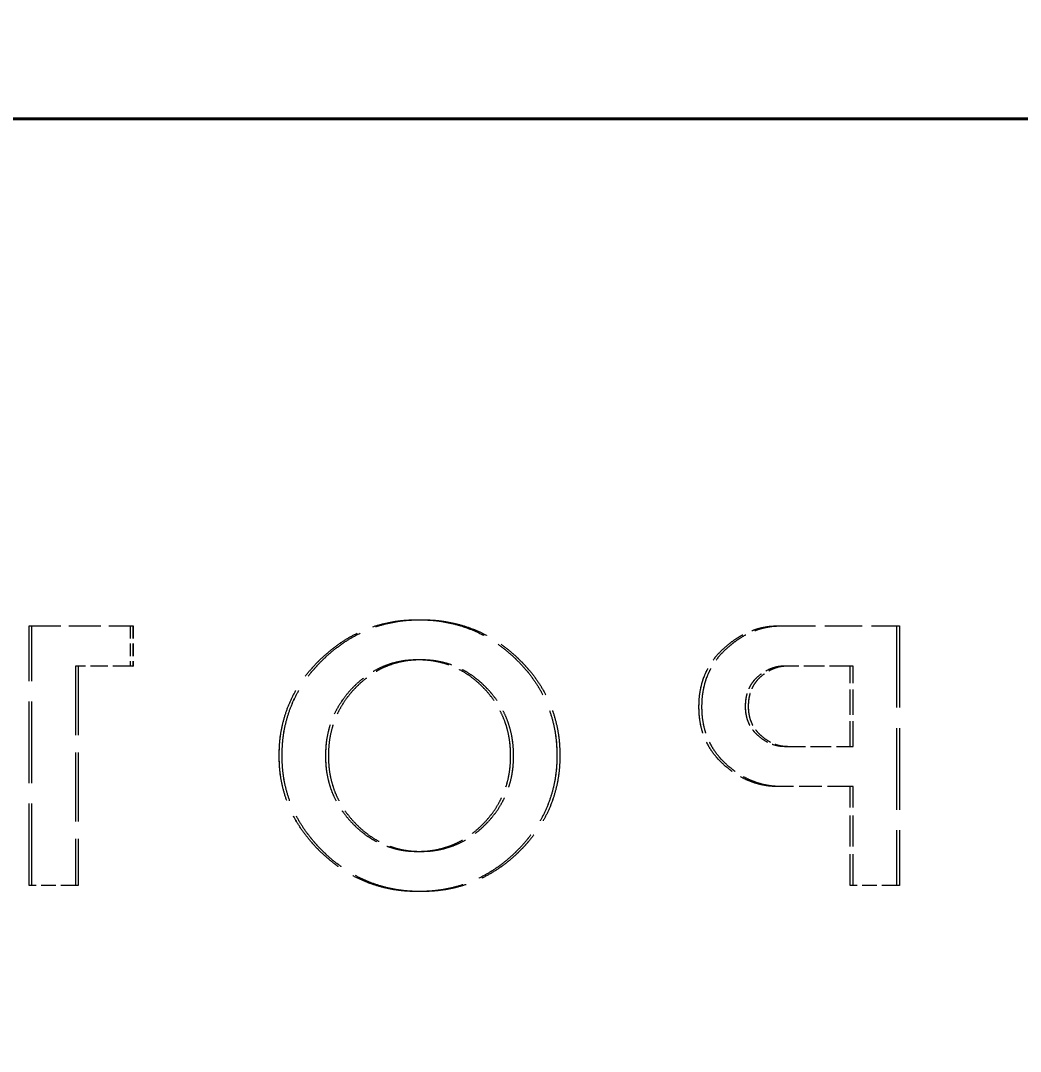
# Model space of a CAD drawing. Header units: millimetres. Extents: x 0 to 4205, y 0 to 2970.
# Drawn here: x 1973.99 to 1993.79, y 1794.86 to 1815.26 of the extents above; entities that cross this region are included whole.
import ezdxf

# ---------------------------------------------------------------- set-up
doc = ezdxf.new("R2010")
doc.units = ezdxf.units.MM
doc.header["$LTSCALE"] = 5
doc.linetypes.add('DASHED', pattern=[0.2067, 0.1654, -0.0413])
for name, color, linetype, lineweight in [('가려진 것(ISO)', 2, 'DASHED', 18), ('가시적인 것(ISO)', 3, 'Continuous', 40), ('치수(ISO)', 2, 'Continuous', 25)]:
    doc.layers.add(name, color=color, linetype=linetype, lineweight=lineweight)
doc.styles.add('치수 텍스트_PSTEK_POSCO', font='isocp.shx')
doc.dimstyles.new('치수_PSTEK_POSCO', dxfattribs={"dimscale": 5, "dimtxt": 3, "dimasz": 2, "dimexe": 2, "dimexo": 2.5, "dimgap": 1, "dimtad": 1, "dimrnd": 1e-08, "dimdsep": 46, "dimtxsty": '치수 텍스트_PSTEK_POSCO', "dimcen": 0.09, "dimdle": 10, "dimclrd": 7, "dimclre": 7, "dimclrt": 2, "dimadec": 1, "dimazin": 2, "dimtfac": 1, "dimtmove": 0, "dimatfit": 3, "dimfxl": 0, "dimtolj": 1, "dimlwd": -1, "dimlwe": -1, "dimarcsym": 0})

# ---------------------------------------------------------------- blocks, each defined once
blk = doc.blocks.new('*D32')
at = {"layer": 'Defpoints', "color": 0}
for p in [(2154.204, 1887.327), (1294.204, 1386.817), (2154.204, 1341.817)]:
    blk.add_point(p, dxfattribs=at)
at = {"layer": '치수(ISO)', "color": 7}
for p, q in [((1294.204, 1399.317), (1294.204, 1897.327)), ((2154.204, 1354.317), (2154.204, 1897.327)), ((1304.204, 1887.327), (2144.204, 1887.327))]:
    blk.add_line(p, q, dxfattribs=at)
for points in [[(1304.204, 1888.994), (1304.204, 1885.661), (1294.204, 1887.327)], [(2144.204, 1888.994), (2144.204, 1885.661), (2154.204, 1887.327)]]:
    blk.add_solid(points, dxfattribs=at)
at = {"layer": '치수(ISO)', "color": 2, "insert": (1710.698, 1899.827), "char_height": 15, "attachment_point": 4, "style": '치수 텍스트_PSTEK_POSCO'}
blk.add_mtext('\\A1;860', dxfattribs=at)

msp = doc.modelspace()

# ---------------------------------------------------------------- linework, layer by layer
at = {"layer": '가려진 것(ISO)', "ltscale": 0.003709}
for p, q in [((1981.864, 1803.404), (1981.8637, 1803.404)), ((1981.9218, 1803.404), (1981.922, 1803.404)), ((1974.1635, 1803.2817), (1974.1631, 1803.2817)), ((1976.2195, 1803.2817), (1976.2198, 1803.2817)), ((1988.9926, 1803.2817), (1988.9922, 1803.2817)), ((1991.3969, 1803.2817), (1991.3972, 1803.2817)), ((1981.8573, 1802.609), (1981.857, 1802.609)), ((1981.9151, 1802.609), (1981.9154, 1802.609)), ((1975.0802, 1802.4867), (1975.0799, 1802.4867)), ((1976.2195, 1802.4867), (1976.2198, 1802.4867)), ((1989.1282, 1802.4867), (1989.1278, 1802.4867)), ((1990.48, 1802.4867), (1990.4802, 1802.4867)), ((1987.4255, 1801.6784), (1987.4252, 1801.6784)), ((1987.4846, 1801.6784), (1987.4849, 1801.6784)), ((1988.3423, 1801.6851), (1988.3419, 1801.6851)), ((1988.4015, 1801.6851), (1988.4018, 1801.6851)), ((1989.1282, 1800.8968), (1989.1278, 1800.8968)), ((1990.48, 1800.8968), (1990.4802, 1800.8968)), ((1979.1138, 1800.7134), (1979.1135, 1800.7134)), ((1979.1709, 1800.7134), (1979.1712, 1800.7134)), ((1980.0306, 1800.7067), (1980.0302, 1800.7067)), ((1980.0879, 1800.7067), (1980.0881, 1800.7067)), ((1983.6975, 1800.7067), (1983.6971, 1800.7067)), ((1983.7557, 1800.7067), (1983.7559, 1800.7067)), ((1984.6142, 1800.7134), (1984.6139, 1800.7134)), ((1984.6726, 1800.7134), (1984.6729, 1800.7134)), ((1988.9926, 1800.1019), (1988.9922, 1800.1019)), ((1990.48, 1800.1019), (1990.4802, 1800.1019)), ((1981.8573, 1798.8177), (1981.857, 1798.8177)), ((1981.9151, 1798.8177), (1981.9154, 1798.8177)), ((1974.1635, 1798.1451), (1974.1631, 1798.1451)), ((1975.1364, 1798.1451), (1975.1366, 1798.1451)), ((1990.4202, 1798.1451), (1990.4198, 1798.1451)), ((1991.3969, 1798.1451), (1991.3972, 1798.1451)), ((1981.864, 1798.0228), (1981.8637, 1798.0228)), ((1981.9218, 1798.0228), (1981.922, 1798.0228))]:
    msp.add_line(p, q, dxfattribs=at)
at = {"layer": '가려진 것(ISO)', "ltscale": 1.956647}
for p, q in [((1974.1631, 1798.1451), (1974.1631, 1803.2817)), ((1974.1635, 1798.1451), (1974.1635, 1803.2817)), ((1974.2194, 1798.1451), (1974.2194, 1803.2817)), ((1974.2197, 1798.1451), (1974.2197, 1803.2817)), ((1991.3366, 1803.2817), (1991.3366, 1798.1451)), ((1991.3369, 1803.2817), (1991.3369, 1798.1451)), ((1991.3969, 1803.2817), (1991.3969, 1798.1451)), ((1991.3972, 1803.2817), (1991.3972, 1798.1451))]:
    msp.add_line(p, q, dxfattribs=at)
at = {"layer": '가려진 것(ISO)', "ltscale": 0.76207}
msp.add_line((1974.1635, 1803.2817), (1976.1631, 1803.2817), dxfattribs=at)
at = {"layer": '가려진 것(ISO)', "ltscale": 0.30273}
for p, q in [((1976.1628, 1803.2817), (1976.1628, 1802.4867)), ((1976.1631, 1803.2817), (1976.1631, 1802.4867)), ((1976.2195, 1803.2817), (1976.2195, 1802.4867)), ((1976.2198, 1803.2817), (1976.2198, 1802.4867))]:
    msp.add_line(p, q, dxfattribs=at)
at = {"layer": '가려진 것(ISO)', "ltscale": 0.0214}
for p, q in [((1976.1631, 1803.2817), (1976.2195, 1803.2817)), ((1976.2195, 1802.4867), (1976.1631, 1802.4867))]:
    msp.add_line(p, q, dxfattribs=at)
at = {"layer": '가려진 것(ISO)', "ltscale": 0.893467}
msp.add_line((1988.9926, 1803.2817), (1991.3369, 1803.2817), dxfattribs=at)
at = {"layer": '가려진 것(ISO)', "ltscale": 0.022759}
for p, q in [((1991.3369, 1803.2817), (1991.3969, 1803.2817)), ((1991.3969, 1798.1451), (1991.3369, 1798.1451))]:
    msp.add_line(p, q, dxfattribs=at)
at = {"layer": '가려진 것(ISO)', "ltscale": 1.653817}
for p, q in [((1975.0799, 1802.4867), (1975.0799, 1798.1451)), ((1975.0802, 1802.4867), (1975.0802, 1798.1451)), ((1975.1364, 1802.4867), (1975.1364, 1798.1451)), ((1975.1366, 1802.4867), (1975.1366, 1798.1451))]:
    msp.add_line(p, q, dxfattribs=at)
at = {"layer": '가려진 것(ISO)', "ltscale": 0.412651}
msp.add_line((1976.1631, 1802.4867), (1975.0802, 1802.4867), dxfattribs=at)
at = {"layer": '가려진 것(ISO)', "ltscale": 0.492363}
for p, q in [((1990.4202, 1802.4867), (1989.1282, 1802.4867)), ((1989.1282, 1800.8968), (1990.4202, 1800.8968))]:
    msp.add_line(p, q, dxfattribs=at)
at = {"layer": '가려진 것(ISO)', "ltscale": 0.60556}
for p, q in [((1990.4198, 1800.8968), (1990.4198, 1802.4867)), ((1990.4202, 1800.8968), (1990.4202, 1802.4867)), ((1990.48, 1800.8968), (1990.48, 1802.4867)), ((1990.4802, 1800.8968), (1990.4802, 1802.4867))]:
    msp.add_line(p, q, dxfattribs=at)
at = {"layer": '가려진 것(ISO)', "ltscale": 0.022677}
for p, q in [((1990.48, 1802.4867), (1990.4202, 1802.4867)), ((1990.4202, 1800.8968), (1990.48, 1800.8968)), ((1990.48, 1800.1019), (1990.4202, 1800.1019))]:
    msp.add_line(p, q, dxfattribs=at)
at = {"layer": '가려진 것(ISO)', "ltscale": 0.544048}
msp.add_line((1990.4202, 1800.1019), (1988.9926, 1800.1019), dxfattribs=at)
at = {"layer": '가려진 것(ISO)', "ltscale": 0.745327}
for p, q in [((1990.4198, 1798.1451), (1990.4198, 1800.1019)), ((1990.4202, 1798.1451), (1990.4202, 1800.1019)), ((1990.48, 1798.1451), (1990.48, 1800.1019)), ((1990.4802, 1798.1451), (1990.4802, 1800.1019))]:
    msp.add_line(p, q, dxfattribs=at)
at = {"layer": '가려진 것(ISO)', "ltscale": 0.349319}
for p, q in [((1975.0802, 1798.1451), (1974.1635, 1798.1451)), ((1991.3369, 1798.1451), (1990.4202, 1798.1451))]:
    msp.add_line(p, q, dxfattribs=at)
at = {"layer": '가려진 것(ISO)', "ltscale": 0.021303}
msp.add_line((1975.1364, 1798.1451), (1975.0802, 1798.1451), dxfattribs=at)
at = {"layer": '가려진 것(ISO)', "ltscale": 1.629498}
for points in [[(1979.1135, 1800.7134), (1979.1157, 1800.8046), (1979.1202, 1800.9847), (1979.1595, 1801.2495), (1979.2234, 1801.504), (1979.3131, 1801.7482), (1979.4268, 1801.9829), (1979.5685, 1802.206), (1979.7346, 1802.419), (1979.9235, 1802.6189), (1980.1298, 1802.8016), (1980.348, 1802.9633), (1980.5763, 1803.0997), (1980.8145, 1803.2114), (1981.0629, 1803.2978), (1981.3212, 1803.3584), (1981.5891, 1803.3972), (1981.7712, 1803.4017), (1981.8637, 1803.404)], [(1979.1138, 1800.7134), (1979.1161, 1800.8046), (1979.1205, 1800.9847), (1979.1598, 1801.2495), (1979.2238, 1801.504), (1979.3134, 1801.7482), (1979.4271, 1801.9829), (1979.5688, 1802.206), (1979.735, 1802.419), (1979.9239, 1802.6189), (1980.1302, 1802.8016), (1980.3483, 1802.9633), (1980.5766, 1803.0997), (1980.8149, 1803.2114), (1981.0633, 1803.2978), (1981.3215, 1803.3584), (1981.5894, 1803.3972), (1981.7716, 1803.4017), (1981.864, 1803.404)], [(1979.1709, 1800.7134), (1979.1732, 1800.8046), (1979.1776, 1800.9847), (1979.217, 1801.2495), (1979.2809, 1801.504), (1979.3706, 1801.7482), (1979.4843, 1801.9829), (1979.6261, 1802.206), (1979.7922, 1802.419), (1979.9812, 1802.6189), (1980.1875, 1802.8016), (1980.4057, 1802.9633), (1980.6341, 1803.0997), (1980.8724, 1803.2114), (1981.1208, 1803.2978), (1981.3792, 1803.3584), (1981.6471, 1803.3972), (1981.8293, 1803.4017), (1981.9218, 1803.404)], [(1979.1712, 1800.7134), (1979.1735, 1800.8046), (1979.1779, 1800.9847), (1979.2172, 1801.2495), (1979.2812, 1801.504), (1979.3708, 1801.7482), (1979.4846, 1801.9829), (1979.6263, 1802.206), (1979.7925, 1802.419), (1979.9814, 1802.6189), (1980.1878, 1802.8016), (1980.406, 1802.9633), (1980.6344, 1803.0997), (1980.8726, 1803.2114), (1981.1211, 1803.2978), (1981.3794, 1803.3584), (1981.6474, 1803.3972), (1981.8296, 1803.4017), (1981.922, 1803.404)]]:
    msp.add_open_spline(points, degree=3, knots=[0, 0, 0, 0, 0.06397, 0.1262838, 0.1873587, 0.2477972, 0.308455, 0.370012, 0.4328989, 0.4977051, 0.5627616, 0.6260422, 0.6879671, 0.7491425, 0.810408, 0.8721912, 0.9351372, 1, 1, 1, 1], dxfattribs=at)
at = {"layer": '가려진 것(ISO)', "ltscale": 1.631055}
for points in [[(1981.8637, 1803.404), (1981.9571, 1803.4017), (1982.1411, 1803.3972), (1982.4116, 1803.3585), (1982.6718, 1803.2979), (1982.9214, 1803.2114), (1983.1604, 1803.1), (1983.3889, 1802.9631), (1983.607, 1802.8023), (1983.8114, 1802.6185), (1983.9995, 1802.4193), (1984.1637, 1802.206), (1984.3034, 1801.9826), (1984.4163, 1801.7482), (1984.505, 1801.504), (1984.5676, 1801.2494), (1984.6072, 1800.9847), (1984.6116, 1800.8046), (1984.6139, 1800.7134)], [(1981.864, 1803.404), (1981.9574, 1803.4017), (1982.1415, 1803.3972), (1982.4119, 1803.3585), (1982.6721, 1803.2979), (1982.9217, 1803.2114), (1983.1608, 1803.1), (1983.3892, 1802.9631), (1983.6073, 1802.8023), (1983.8118, 1802.6185), (1983.9999, 1802.4193), (1984.164, 1802.206), (1984.3037, 1801.9826), (1984.4166, 1801.7482), (1984.5053, 1801.504), (1984.568, 1801.2494), (1984.6076, 1800.9847), (1984.612, 1800.8046), (1984.6142, 1800.7134)], [(1981.9218, 1803.404), (1982.0152, 1803.4017), (1982.1993, 1803.3972), (1982.4698, 1803.3585), (1982.7301, 1803.2979), (1982.9797, 1803.2114), (1983.2188, 1803.1), (1983.4473, 1802.9631), (1983.6655, 1802.8023), (1983.87, 1802.6185), (1984.0581, 1802.4193), (1984.2223, 1802.206), (1984.362, 1801.9826), (1984.475, 1801.7482), (1984.5637, 1801.504), (1984.6264, 1801.2494), (1984.666, 1800.9847), (1984.6704, 1800.8046), (1984.6726, 1800.7134)], [(1981.922, 1803.404), (1982.0155, 1803.4017), (1982.1996, 1803.3972), (1982.4701, 1803.3585), (1982.7303, 1803.2979), (1982.98, 1803.2114), (1983.2191, 1803.1), (1983.4476, 1802.9631), (1983.6658, 1802.8023), (1983.8703, 1802.6185), (1984.0584, 1802.4193), (1984.2226, 1802.206), (1984.3623, 1801.9826), (1984.4752, 1801.7482), (1984.5639, 1801.504), (1984.6266, 1801.2494), (1984.6663, 1800.9847), (1984.6707, 1800.8046), (1984.6729, 1800.7134)]]:
    msp.add_open_spline(points, degree=3, knots=[0, 0, 0, 0, 0.0654699, 0.1290191, 0.1911778, 0.2525957, 0.3139149, 0.3757807, 0.4390009, 0.5036617, 0.5682531, 0.6308065, 0.6920676, 0.75257, 0.8128744, 0.8738367, 0.9360911, 1, 1, 1, 1], dxfattribs=at)
at = {"layer": '가려진 것(ISO)', "ltscale": 0.948755}
for points in [[(1987.4252, 1801.6784), (1987.4266, 1801.7365), (1987.4293, 1801.8502), (1987.4529, 1802.0166), (1987.4907, 1802.1745), (1987.5444, 1802.3244), (1987.6151, 1802.4651), (1987.6987, 1802.5991), (1987.8005, 1802.7225), (1987.9141, 1802.8373), (1988.0374, 1802.9399), (1988.1647, 1803.0312), (1988.2944, 1803.1094), (1988.4284, 1803.1718), (1988.565, 1803.2205), (1988.7046, 1803.2564), (1988.8473, 1803.2781), (1988.9438, 1803.2805), (1988.9922, 1803.2817)], [(1987.4255, 1801.6784), (1987.4269, 1801.7365), (1987.4296, 1801.8502), (1987.4533, 1802.0166), (1987.491, 1802.1745), (1987.5448, 1802.3244), (1987.6154, 1802.4651), (1987.699, 1802.5991), (1987.8009, 1802.7225), (1987.9144, 1802.8373), (1988.0378, 1802.9399), (1988.165, 1803.0312), (1988.2948, 1803.1094), (1988.4288, 1803.1718), (1988.5654, 1803.2205), (1988.7049, 1803.2564), (1988.8477, 1803.2781), (1988.9441, 1803.2805), (1988.9926, 1803.2817)], [(1987.4846, 1801.6784), (1987.486, 1801.7365), (1987.4887, 1801.8502), (1987.5123, 1802.0166), (1987.5501, 1802.1745), (1987.6039, 1802.3244), (1987.6745, 1802.4651), (1987.7581, 1802.5991), (1987.86, 1802.7225), (1987.9736, 1802.8373), (1988.097, 1802.9399), (1988.2242, 1803.0312), (1988.354, 1803.1094), (1988.4881, 1803.1718), (1988.6247, 1803.2205), (1988.7643, 1803.2564), (1988.9071, 1803.2781), (1989.0035, 1803.2805), (1989.052, 1803.2817)], [(1987.4849, 1801.6784), (1987.4862, 1801.7365), (1987.489, 1801.8502), (1987.5126, 1802.0166), (1987.5504, 1802.1745), (1987.6041, 1802.3244), (1987.6748, 1802.4651), (1987.7584, 1802.5991), (1987.8603, 1802.7225), (1987.9738, 1802.8373), (1988.0973, 1802.9399), (1988.2245, 1803.0312), (1988.3543, 1803.1094), (1988.4883, 1803.1718), (1988.625, 1803.2205), (1988.7645, 1803.2564), (1988.9073, 1803.2781), (1989.0038, 1803.2805), (1989.0523, 1803.2817)]]:
    msp.add_open_spline(points, degree=3, knots=[0, 0, 0, 0, 0.0699093, 0.1369333, 0.2020856, 0.2653293, 0.3283129, 0.3914448, 0.4552738, 0.5206696, 0.5857721, 0.6484933, 0.7092381, 0.7681229, 0.8263842, 0.8838105, 0.9416087, 1, 1, 1, 1], dxfattribs=at)
at = {"layer": '가려진 것(ISO)', "ltscale": 1.118026}
for points in [[(1981.857, 1802.609), (1981.7952, 1802.6074), (1981.6735, 1802.6043), (1981.4942, 1802.5778), (1981.3222, 1802.5337), (1981.1561, 1802.4733), (1980.9974, 1802.3946), (1980.8457, 1802.2982), (1980.7009, 1802.1847), (1980.5648, 1802.0555), (1980.4395, 1801.9147), (1980.3301, 1801.7643), (1980.2381, 1801.6062), (1980.1603, 1801.4415), (1980.1029, 1801.2676), (1980.0605, 1801.0874), (1980.0352, 1800.8995), (1980.0319, 1800.7717), (1980.0302, 1800.7067)], [(1981.8573, 1802.609), (1981.7955, 1802.6074), (1981.6738, 1802.6043), (1981.4945, 1802.5778), (1981.3225, 1802.5337), (1981.1565, 1802.4733), (1980.9978, 1802.3946), (1980.846, 1802.2982), (1980.7013, 1802.1847), (1980.5651, 1802.0555), (1980.4398, 1801.9147), (1980.3304, 1801.7643), (1980.2384, 1801.6062), (1980.1607, 1801.4415), (1980.1032, 1801.2676), (1980.0608, 1801.0874), (1980.0355, 1800.8995), (1980.0322, 1800.7717), (1980.0306, 1800.7067)], [(1981.9151, 1802.609), (1981.8532, 1802.6074), (1981.7315, 1802.6043), (1981.5522, 1802.5778), (1981.3802, 1802.5337), (1981.2141, 1802.4733), (1981.0553, 1802.3946), (1980.9035, 1802.2982), (1980.7588, 1802.1847), (1980.6225, 1802.0555), (1980.4972, 1801.9147), (1980.3878, 1801.7643), (1980.2958, 1801.6062), (1980.218, 1801.4415), (1980.1606, 1801.2676), (1980.1181, 1801.0874), (1980.0928, 1800.8995), (1980.0896, 1800.7717), (1980.0879, 1800.7067)], [(1981.9154, 1802.609), (1981.8535, 1802.6074), (1981.7318, 1802.6043), (1981.5524, 1802.5778), (1981.3804, 1802.5337), (1981.2143, 1802.4733), (1981.0556, 1802.3946), (1980.9038, 1802.2982), (1980.759, 1802.1847), (1980.6228, 1802.0555), (1980.4975, 1801.9147), (1980.3881, 1801.7643), (1980.296, 1801.6062), (1980.2183, 1801.4415), (1980.1608, 1801.2676), (1980.1184, 1801.0874), (1980.0931, 1800.8995), (1980.0898, 1800.7717), (1980.0881, 1800.7067)]]:
    msp.add_open_spline(points, degree=3, knots=[0, 0, 0, 0, 0.06324412, 0.12444994, 0.18495083, 0.24460177, 0.30489548, 0.36578775, 0.42819463, 0.49269643, 0.55752049, 0.62070422, 0.68258807, 0.74436216, 0.80656223, 0.8694389, 0.9335027, 1, 1, 1, 1], dxfattribs=at)
at = {"layer": '가려진 것(ISO)', "ltscale": 1.122817}
for points in [[(1983.6971, 1800.7067), (1983.6955, 1800.7717), (1983.6922, 1800.8995), (1983.6668, 1801.0873), (1983.6249, 1801.2679), (1983.5656, 1801.441), (1983.4896, 1801.6064), (1983.3972, 1801.7642), (1983.2879, 1801.9148), (1983.1626, 1802.0555), (1983.0264, 1802.185), (1982.8807, 1802.2982), (1982.728, 1802.3946), (1982.5679, 1802.4737), (1982.3996, 1802.5335), (1982.2253, 1802.578), (1982.0434, 1802.6042), (1981.9198, 1802.6074), (1981.857, 1802.609)], [(1983.6975, 1800.7067), (1983.6958, 1800.7717), (1983.6926, 1800.8995), (1983.6671, 1801.0873), (1983.6252, 1801.2679), (1983.5659, 1801.441), (1983.4899, 1801.6064), (1983.3976, 1801.7642), (1983.2883, 1801.9148), (1983.1629, 1802.0555), (1983.0267, 1802.185), (1982.881, 1802.2982), (1982.7284, 1802.3946), (1982.5682, 1802.4737), (1982.4, 1802.5335), (1982.2256, 1802.578), (1982.0437, 1802.6042), (1981.9201, 1802.6074), (1981.8573, 1802.609)], [(1983.7557, 1800.7067), (1983.754, 1800.7717), (1983.7507, 1800.8995), (1983.7253, 1801.0873), (1983.6834, 1801.2679), (1983.6241, 1801.441), (1983.5481, 1801.6064), (1983.4557, 1801.7642), (1983.3464, 1801.9148), (1983.221, 1802.0555), (1983.0847, 1802.185), (1982.939, 1802.2982), (1982.7863, 1802.3946), (1982.6261, 1802.4737), (1982.4579, 1802.5335), (1982.2835, 1802.578), (1982.1015, 1802.6042), (1981.9779, 1802.6074), (1981.9151, 1802.609)], [(1983.7559, 1800.7067), (1983.7543, 1800.7717), (1983.751, 1800.8995), (1983.7256, 1801.0873), (1983.6836, 1801.2679), (1983.6243, 1801.441), (1983.5483, 1801.6064), (1983.4559, 1801.7642), (1983.3466, 1801.9148), (1983.2212, 1802.0555), (1983.085, 1802.185), (1982.9393, 1802.2982), (1982.7866, 1802.3946), (1982.6264, 1802.4737), (1982.4581, 1802.5335), (1982.2837, 1802.578), (1982.1018, 1802.6042), (1981.9782, 1802.6074), (1981.9154, 1802.609)]]:
    msp.add_open_spline(points, degree=3, knots=[0, 0, 0, 0, 0.0662136, 0.130004, 0.1926124, 0.2546514, 0.3160259, 0.3776457, 0.4405598, 0.5051073, 0.5693339, 0.6317303, 0.692637, 0.7529644, 0.8132752, 0.8741465, 0.936054, 1, 1, 1, 1], dxfattribs=at)
at = {"layer": '가려진 것(ISO)', "ltscale": 0.477073}
for points in [[(1989.1278, 1802.4867), (1989.0798, 1802.4842), (1988.9839, 1802.4792), (1988.8442, 1802.4364), (1988.71, 1802.3697), (1988.6075, 1802.2917), (1988.5299, 1802.2201), (1988.4805, 1802.1578), (1988.4367, 1802.0921), (1988.4025, 1802.0201), (1988.3744, 1801.9439), (1988.3558, 1801.8619), (1988.3439, 1801.7753), (1988.3426, 1801.7157), (1988.3419, 1801.6851)], [(1989.1282, 1802.4867), (1989.0801, 1802.4842), (1988.9842, 1802.4792), (1988.8446, 1802.4364), (1988.7104, 1802.3697), (1988.6078, 1802.2917), (1988.5302, 1802.2201), (1988.4808, 1802.1578), (1988.4371, 1802.0921), (1988.4029, 1802.0201), (1988.3747, 1801.9439), (1988.3561, 1801.8619), (1988.3442, 1801.7753), (1988.3429, 1801.7157), (1988.3423, 1801.6851)], [(1989.1876, 1802.4867), (1989.1396, 1802.4842), (1989.0437, 1802.4792), (1988.904, 1802.4364), (1988.7697, 1802.3697), (1988.6672, 1802.2917), (1988.5895, 1802.2201), (1988.5401, 1802.1578), (1988.4964, 1802.0921), (1988.4622, 1802.0201), (1988.434, 1801.9439), (1988.4154, 1801.8619), (1988.4035, 1801.7753), (1988.4022, 1801.7157), (1988.4015, 1801.6851)], [(1989.1879, 1802.4867), (1989.1398, 1802.4842), (1989.0439, 1802.4792), (1988.9042, 1802.4364), (1988.77, 1802.3697), (1988.6674, 1802.2917), (1988.5898, 1802.2201), (1988.5404, 1802.1578), (1988.4966, 1802.0921), (1988.4624, 1802.0201), (1988.4343, 1801.9439), (1988.4157, 1801.8619), (1988.4038, 1801.7753), (1988.4025, 1801.7157), (1988.4018, 1801.6851)]]:
    msp.add_open_spline(points, degree=3, knots=[0, 0, 0, 0, 0.1150066, 0.2295155, 0.3472984, 0.4728017, 0.5370583, 0.6000093, 0.6628955, 0.7257167, 0.7906769, 0.8573373, 0.9266507, 1, 1, 1, 1], dxfattribs=at)
at = {"layer": '가려진 것(ISO)', "ltscale": 0.941819}
for points in [[(1988.9922, 1800.1019), (1988.9428, 1800.1031), (1988.8448, 1800.1054), (1988.7, 1800.1274), (1988.5587, 1800.1619), (1988.4206, 1800.2096), (1988.2866, 1800.2723), (1988.1562, 1800.3482), (1988.0295, 1800.4378), (1987.9078, 1800.5397), (1987.7943, 1800.6521), (1987.6957, 1800.7751), (1987.6115, 1800.9058), (1987.5443, 1801.0451), (1987.4892, 1801.1915), (1987.4533, 1801.3471), (1987.4292, 1801.5101), (1987.4266, 1801.6216), (1987.4252, 1801.6784)], [(1988.9926, 1800.1019), (1988.9431, 1800.1031), (1988.8451, 1800.1054), (1988.7003, 1800.1274), (1988.559, 1800.1619), (1988.4209, 1800.2096), (1988.2869, 1800.2723), (1988.1566, 1800.3482), (1988.0298, 1800.4378), (1987.9082, 1800.5397), (1987.7946, 1800.6521), (1987.696, 1800.7751), (1987.6118, 1800.9058), (1987.5446, 1801.0451), (1987.4896, 1801.1915), (1987.4537, 1801.3471), (1987.4296, 1801.5101), (1987.4269, 1801.6216), (1987.4255, 1801.6784)], [(1989.052, 1800.1019), (1989.0026, 1800.1031), (1988.9045, 1800.1054), (1988.7597, 1800.1274), (1988.6184, 1800.1619), (1988.4802, 1800.2096), (1988.3462, 1800.2723), (1988.2158, 1800.3482), (1988.089, 1800.4378), (1987.9674, 1800.5397), (1987.8538, 1800.6521), (1987.7552, 1800.7751), (1987.671, 1800.9058), (1987.6037, 1801.0451), (1987.5487, 1801.1915), (1987.5127, 1801.3471), (1987.4887, 1801.5101), (1987.486, 1801.6216), (1987.4846, 1801.6784)], [(1989.0523, 1800.1019), (1989.0028, 1800.1031), (1988.9048, 1800.1054), (1988.7599, 1800.1274), (1988.6186, 1800.1619), (1988.4805, 1800.2096), (1988.3465, 1800.2723), (1988.2161, 1800.3482), (1988.0893, 1800.4378), (1987.9676, 1800.5397), (1987.854, 1800.6521), (1987.7554, 1800.7751), (1987.6712, 1800.9058), (1987.604, 1801.0451), (1987.5489, 1801.1915), (1987.513, 1801.3471), (1987.4889, 1801.5101), (1987.4862, 1801.6216), (1987.4849, 1801.6784)]]:
    msp.add_open_spline(points, degree=3, knots=[0, 0, 0, 0, 0.0599797, 0.1189684, 0.1774737, 0.2364003, 0.296069, 0.3568691, 0.4192894, 0.4843266, 0.5493834, 0.6128954, 0.6753061, 0.7377181, 0.800338, 0.8647518, 0.9311207, 1, 1, 1, 1], dxfattribs=at)
at = {"layer": '가려진 것(ISO)', "ltscale": 0.470744}
for points in [[(1988.3419, 1801.6851), (1988.3426, 1801.6567), (1988.344, 1801.601), (1988.3559, 1801.5194), (1988.3743, 1801.4415), (1988.4032, 1801.3685), (1988.4367, 1801.2981), (1988.4804, 1801.2333), (1988.5307, 1801.172), (1988.607, 1801.098), (1988.7097, 1801.0178), (1988.8441, 1800.9493), (1988.9836, 1800.9039), (1989.0797, 1800.8992), (1989.1278, 1800.8968)], [(1988.3423, 1801.6851), (1988.3429, 1801.6567), (1988.3443, 1801.601), (1988.3562, 1801.5194), (1988.3746, 1801.4415), (1988.4035, 1801.3685), (1988.437, 1801.2981), (1988.4807, 1801.2333), (1988.5311, 1801.172), (1988.6073, 1801.098), (1988.7101, 1801.0178), (1988.8445, 1800.9493), (1988.9839, 1800.9039), (1989.0801, 1800.8992), (1989.1282, 1800.8968)], [(1988.4015, 1801.6851), (1988.4022, 1801.6567), (1988.4036, 1801.601), (1988.4155, 1801.5194), (1988.4339, 1801.4415), (1988.4628, 1801.3685), (1988.4963, 1801.2981), (1988.5401, 1801.2333), (1988.5904, 1801.172), (1988.6667, 1801.098), (1988.7694, 1801.0178), (1988.9039, 1800.9493), (1989.0434, 1800.9039), (1989.1395, 1800.8992), (1989.1876, 1800.8968)], [(1988.4018, 1801.6851), (1988.4025, 1801.6567), (1988.4039, 1801.601), (1988.4158, 1801.5194), (1988.4342, 1801.4415), (1988.4631, 1801.3685), (1988.4966, 1801.2981), (1988.5403, 1801.2333), (1988.5906, 1801.172), (1988.6669, 1801.098), (1988.7697, 1801.0178), (1988.9041, 1800.9493), (1989.0436, 1800.9039), (1989.1398, 1800.8992), (1989.1879, 1800.8968)]]:
    msp.add_open_spline(points, degree=3, knots=[0, 0, 0, 0, 0.06892712, 0.13534213, 0.19989235, 0.26282739, 0.32580046, 0.3888875, 0.45208829, 0.51828663, 0.64687838, 0.76694859, 0.88344347, 1, 1, 1, 1], dxfattribs=at)
at = {"layer": '가려진 것(ISO)', "ltscale": 1.628183}
for points in [[(1981.8637, 1798.0228), (1981.7712, 1798.0251), (1981.5891, 1798.0296), (1981.3211, 1798.0681), (1981.0629, 1798.1301), (1980.8144, 1798.2172), (1980.5766, 1798.3301), (1980.3477, 1798.4663), (1980.1296, 1798.629), (1979.9235, 1798.8136), (1979.7348, 1799.0153), (1979.5687, 1799.2291), (1979.427, 1799.4522), (1979.313, 1799.6862), (1979.2234, 1799.9294), (1979.1597, 1800.1824), (1979.1202, 1800.4449), (1979.1157, 1800.6231), (1979.1135, 1800.7134)], [(1981.864, 1798.0228), (1981.7716, 1798.0251), (1981.5894, 1798.0296), (1981.3214, 1798.0681), (1981.0632, 1798.1301), (1980.8148, 1798.2172), (1980.5769, 1798.3301), (1980.348, 1798.4663), (1980.1299, 1798.629), (1979.9238, 1798.8136), (1979.7352, 1799.0153), (1979.5691, 1799.2291), (1979.4274, 1799.4522), (1979.3134, 1799.6862), (1979.2238, 1799.9294), (1979.1601, 1800.1824), (1979.1205, 1800.4449), (1979.1161, 1800.6231), (1979.1138, 1800.7134)], [(1981.9218, 1798.0228), (1981.8293, 1798.0251), (1981.6471, 1798.0296), (1981.379, 1798.0681), (1981.1208, 1798.1301), (1980.8723, 1798.2172), (1980.6343, 1798.3301), (1980.4054, 1798.4663), (1980.1873, 1798.629), (1979.9811, 1798.8136), (1979.7924, 1799.0153), (1979.6263, 1799.2291), (1979.4845, 1799.4522), (1979.3705, 1799.6862), (1979.2809, 1799.9294), (1979.2172, 1800.1824), (1979.1776, 1800.4449), (1979.1732, 1800.6231), (1979.1709, 1800.7134)], [(1981.922, 1798.0228), (1981.8296, 1798.0251), (1981.6474, 1798.0296), (1981.3793, 1798.0681), (1981.1211, 1798.1301), (1980.8726, 1798.2172), (1980.6346, 1798.3301), (1980.4057, 1798.4663), (1980.1875, 1798.629), (1979.9814, 1798.8136), (1979.7927, 1799.0153), (1979.6265, 1799.2291), (1979.4848, 1799.4522), (1979.3708, 1799.6862), (1979.2812, 1799.9294), (1979.2174, 1800.1824), (1979.1779, 1800.4449), (1979.1734, 1800.6231), (1979.1712, 1800.7134)]]:
    msp.add_open_spline(points, degree=3, knots=[0, 0, 0, 0, 0.0649152, 0.1279121, 0.1897973, 0.2511861, 0.312506, 0.3744809, 0.4379455, 0.5033519, 0.5685365, 0.6316508, 0.6932574, 0.7537633, 0.8140407, 0.8749482, 0.9366485, 1, 1, 1, 1], dxfattribs=at)
at = {"layer": '가려진 것(ISO)', "ltscale": 1.113287}
for points in [[(1980.0302, 1800.7067), (1980.0319, 1800.6429), (1980.0353, 1800.5171), (1980.0605, 1800.3317), (1980.1027, 1800.1536), (1980.1607, 1799.9819), (1980.2383, 1799.8185), (1980.3297, 1799.6606), (1980.4398, 1799.511), (1980.5647, 1799.3702), (1980.701, 1799.2412), (1980.8454, 1799.1275), (1980.9977, 1799.0323), (1981.1561, 1798.9534), (1981.3222, 1798.8931), (1981.4941, 1798.8489), (1981.6735, 1798.8225), (1981.7952, 1798.8193), (1981.857, 1798.8177)], [(1980.0306, 1800.7067), (1980.0323, 1800.6429), (1980.0356, 1800.5171), (1980.0608, 1800.3317), (1980.103, 1800.1536), (1980.1611, 1799.9819), (1980.2387, 1799.8185), (1980.3301, 1799.6606), (1980.4401, 1799.511), (1980.565, 1799.3702), (1980.7013, 1799.2412), (1980.8457, 1799.1275), (1980.9981, 1799.0323), (1981.1564, 1798.9534), (1981.3225, 1798.8931), (1981.4945, 1798.8489), (1981.6738, 1798.8225), (1981.7955, 1798.8193), (1981.8573, 1798.8177)], [(1980.0879, 1800.7067), (1980.0896, 1800.6429), (1980.0929, 1800.5171), (1980.1182, 1800.3317), (1980.1604, 1800.1536), (1980.2184, 1799.9819), (1980.296, 1799.8185), (1980.3875, 1799.6606), (1980.4976, 1799.511), (1980.6225, 1799.3702), (1980.7588, 1799.2412), (1980.9032, 1799.1275), (1981.0556, 1799.0323), (1981.214, 1798.9534), (1981.3802, 1798.8931), (1981.5522, 1798.8489), (1981.7315, 1798.8225), (1981.8532, 1798.8193), (1981.9151, 1798.8177)], [(1980.0881, 1800.7067), (1980.0898, 1800.6429), (1980.0932, 1800.5171), (1980.1184, 1800.3317), (1980.1606, 1800.1536), (1980.2187, 1799.9819), (1980.2963, 1799.8185), (1980.3877, 1799.6606), (1980.4978, 1799.511), (1980.6227, 1799.3702), (1980.7591, 1799.2412), (1980.9035, 1799.1275), (1981.0559, 1799.0323), (1981.2143, 1798.9534), (1981.3804, 1798.8931), (1981.5524, 1798.8489), (1981.7318, 1798.8225), (1981.8535, 1798.8193), (1981.9154, 1798.8177)]]:
    msp.add_open_spline(points, degree=3, knots=[0, 0, 0, 0, 0.0654734, 0.1291616, 0.1916692, 0.253205, 0.3149456, 0.3770928, 0.4402811, 0.5053811, 0.5701574, 0.6328298, 0.693807, 0.7543573, 0.8142621, 0.8750204, 0.9364867, 1, 1, 1, 1], dxfattribs=at)
at = {"layer": '가려진 것(ISO)', "ltscale": 1.118081}
for points in [[(1981.857, 1798.8177), (1981.9198, 1798.8193), (1982.0434, 1798.8225), (1982.2253, 1798.8488), (1982.3996, 1798.8933), (1982.5679, 1798.953), (1982.7277, 1799.0324), (1982.881, 1799.1275), (1983.0263, 1799.2409), (1983.1626, 1799.3702), (1983.2876, 1799.511), (1983.3975, 1799.6607), (1983.4894, 1799.8182), (1983.5652, 1799.9823), (1983.6251, 1800.1534), (1983.6668, 1800.3318), (1983.6921, 1800.5171), (1983.6955, 1800.6429), (1983.6971, 1800.7067)], [(1981.8573, 1798.8177), (1981.9201, 1798.8193), (1982.0437, 1798.8225), (1982.2256, 1798.8488), (1982.4, 1798.8933), (1982.5683, 1798.953), (1982.728, 1799.0324), (1982.8813, 1799.1275), (1983.0266, 1799.2409), (1983.163, 1799.3702), (1983.2879, 1799.511), (1983.3979, 1799.6607), (1983.4897, 1799.8182), (1983.5655, 1799.9823), (1983.6254, 1800.1534), (1983.6671, 1800.3318), (1983.6925, 1800.5171), (1983.6958, 1800.6429), (1983.6975, 1800.7067)], [(1981.9151, 1798.8177), (1981.9779, 1798.8193), (1982.1015, 1798.8225), (1982.2835, 1798.8488), (1982.4579, 1798.8933), (1982.6262, 1798.953), (1982.786, 1799.0324), (1982.9393, 1799.1275), (1983.0847, 1799.2409), (1983.221, 1799.3702), (1983.346, 1799.511), (1983.456, 1799.6607), (1983.5478, 1799.8182), (1983.6237, 1799.9823), (1983.6836, 1800.1534), (1983.7253, 1800.3318), (1983.7507, 1800.5171), (1983.754, 1800.6429), (1983.7557, 1800.7067)], [(1981.9154, 1798.8177), (1981.9782, 1798.8193), (1982.1018, 1798.8225), (1982.2837, 1798.8488), (1982.4581, 1798.8933), (1982.6264, 1798.953), (1982.7863, 1799.0324), (1982.9396, 1799.1275), (1983.0849, 1799.2409), (1983.2213, 1799.3702), (1983.3463, 1799.511), (1983.4562, 1799.6607), (1983.5481, 1799.8182), (1983.6239, 1799.9823), (1983.6838, 1800.1534), (1983.7255, 1800.3318), (1983.7509, 1800.5171), (1983.7543, 1800.6429), (1983.7559, 1800.7067)]]:
    msp.add_open_spline(points, degree=3, knots=[0, 0, 0, 0, 0.06421689, 0.12638663, 0.18751577, 0.24808202, 0.3086649, 0.36965684, 0.43231757, 0.4968162, 0.56163709, 0.62455451, 0.68643533, 0.747774, 0.80915242, 0.87139205, 0.93480721, 1, 1, 1, 1], dxfattribs=at)
at = {"layer": '가려진 것(ISO)', "ltscale": 1.629742}
for points in [[(1984.6139, 1800.7134), (1984.6117, 1800.6231), (1984.6073, 1800.4449), (1984.5674, 1800.1825), (1984.505, 1799.9294), (1984.4163, 1799.6862), (1984.3031, 1799.4525), (1984.1635, 1799.2292), (1983.9993, 1799.015), (1983.8115, 1798.814), (1983.6073, 1798.6284), (1983.3892, 1798.4664), (1983.1602, 1798.3298), (1982.9215, 1798.2172), (1982.6718, 1798.1299), (1982.4117, 1798.068), (1982.1411, 1798.0296), (1981.9571, 1798.0251), (1981.8637, 1798.0228)], [(1984.6142, 1800.7134), (1984.612, 1800.6231), (1984.6076, 1800.4449), (1984.5677, 1800.1825), (1984.5053, 1799.9294), (1984.4166, 1799.6862), (1984.3035, 1799.4525), (1984.1638, 1799.2292), (1983.9997, 1799.015), (1983.8118, 1798.814), (1983.6076, 1798.6284), (1983.3895, 1798.4664), (1983.1605, 1798.3298), (1982.9218, 1798.2172), (1982.6722, 1798.1299), (1982.412, 1798.068), (1982.1415, 1798.0296), (1981.9574, 1798.0251), (1981.864, 1798.0228)], [(1984.6726, 1800.7134), (1984.6704, 1800.6231), (1984.666, 1800.4449), (1984.6261, 1800.1825), (1984.5637, 1799.9294), (1984.475, 1799.6862), (1984.3618, 1799.4525), (1984.2221, 1799.2292), (1984.0579, 1799.015), (1983.87, 1798.814), (1983.6658, 1798.6284), (1983.4476, 1798.4664), (1983.2186, 1798.3298), (1982.9798, 1798.2172), (1982.7301, 1798.1299), (1982.4699, 1798.068), (1982.1993, 1798.0296), (1982.0152, 1798.0251), (1981.9218, 1798.0228)], [(1984.6729, 1800.7134), (1984.6707, 1800.6231), (1984.6663, 1800.4449), (1984.6264, 1800.1825), (1984.5639, 1799.9294), (1984.4752, 1799.6862), (1984.3621, 1799.4525), (1984.2224, 1799.2292), (1984.0582, 1799.015), (1983.8703, 1798.814), (1983.666, 1798.6284), (1983.4479, 1798.4664), (1983.2189, 1798.3298), (1982.9801, 1798.2172), (1982.7304, 1798.1299), (1982.4702, 1798.068), (1982.1995, 1798.0296), (1982.0155, 1798.0251), (1981.922, 1798.0228)]]:
    msp.add_open_spline(points, degree=3, knots=[0, 0, 0, 0, 0.0632909, 0.1249322, 0.1857268, 0.2458698, 0.3062199, 0.3675304, 0.4303113, 0.4952813, 0.5602928, 0.6236967, 0.6856123, 0.7470756, 0.8086165, 0.8708769, 0.9344773, 1, 1, 1, 1], dxfattribs=at)
at = {"layer": '가시적인 것(ISO)'}
msp.add_line((2001.23, 1813.3175), (1964.2512, 1813.3175), dxfattribs=at)

# ---------------------------------------------------------------- dimensions: what is measured, and where the dimension line sits
at = {"layer": '치수(ISO)', "color": 7}
dim = msp.add_linear_dim(base=(2154.2036, 1887.3273), p1=(1294.2036, 1386.8175), p2=(2154.2036, 1341.8175), angle=180, dimstyle='치수_PSTEK_POSCO', override={"dimdec": 2, "dimtp": 0, "dimtm": 0, "dimtdec": 2, "dimtofl": 0, "dimatfit": 1}, dxfattribs=at)
dim.commit()
dim.dimension.update_dxf_attribs({"geometry": '*D32', "text_midpoint": (1724.2036, 1887.3273), "dimtype": 160})

doc.saveas('drawing.dxf')
